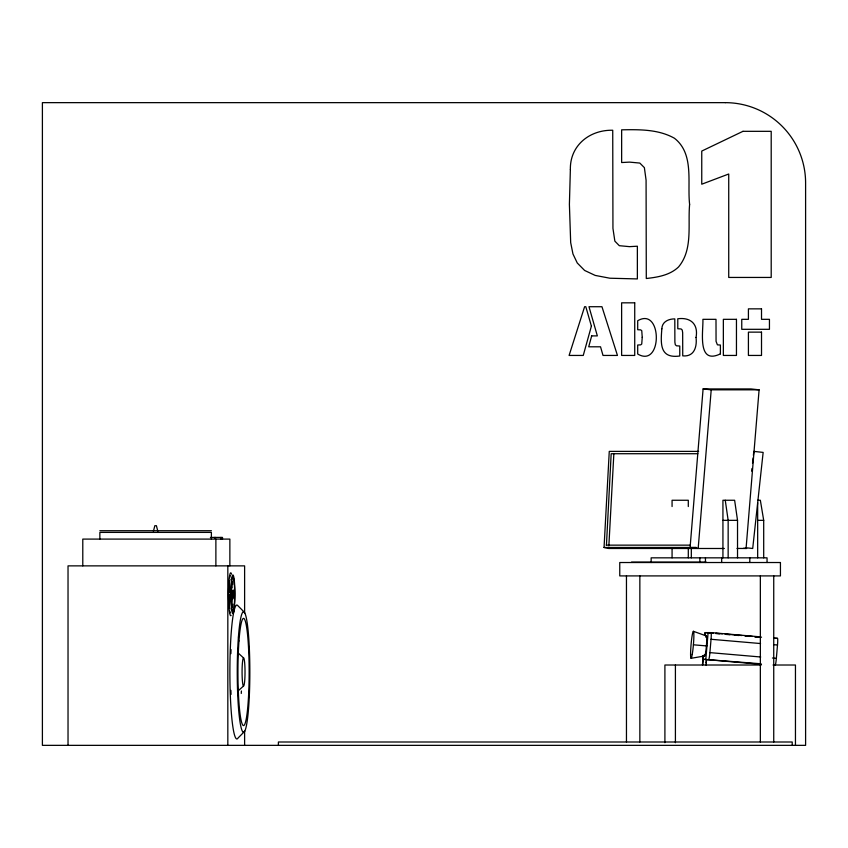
<?xml version="1.0" encoding="UTF-8"?>
<svg xmlns="http://www.w3.org/2000/svg" width="848" height="848" viewBox="0 0 848 848"><rect width="100%" height="100%" fill="white"/><g stroke="black" fill="none" stroke-linecap="round" stroke-linejoin="round"><path stroke-width="1.27" d="M724.362 548.486L608.716 548.486L604.052 547.469L609.267 451.39L698.635 451.39M606.437 545.19L611.175 453.722L697.83 453.722M608.853 545.858L613.857 453.722M759.098 389.826L711.207 389.826L698.18 548.444L690.081 547.564L703.098 388.935L750.989 388.935L759.098 389.826L746.07 548.444L743.749 548.2M702.441 664.853L703.225 655.652M704.985 635.035L705.197 632.608L711.027 632.608L760.539 636.869M702.738 664.853L703.215 659.288L760.868 663.772M705.833 659.288L708.112 632.608L713.327 633.064M705.96 662.913L706.532 659.574L706.055 665.139M708.758 659.288A6.699 0.583 -85.1 0 0 709.903 652.621L711.048 639.286A6.699 0.583 -85.1 0 0 711.027 632.608M775.199 665.012A6.699 0.583 -85.1 0 0 776.355 658.345L777.499 644.999A6.699 0.583 -85.1 0 0 777.478 638.332L773.577 637.993M751.678 471.138L751.964 468.499M752.536 463.241L753.109 457.973M753.395 455.344L753.83 451.39L763.147 452.408L752.706 548.486L745.721 547.723M153.403 531.283L154.845 525.696L156.403 525.696L157.845 531.283M244.595 731.421L238.044 738.025A66.95 6.996 90 0 1 229.893 674.425A66.95 6.996 90 0 1 237.546 605.355L244.139 612.023M237.769 691.215L243.493 686.053M691.078 658.313L704.667 655.96M757.667 500.256L760.349 500.256L763.698 520.343L763.698 557.836M722.931 520.343L737.527 520.343L737.527 557.836M757.667 520.343L763.698 520.343M99.863 530.721L211.385 530.721M210.421 537.42L222.505 537.42L222.505 539.095M606.214 545.147L690.24 545.147M604.052 547.469L696.049 547.469M690.081 547.564L696.547 547.564M737.007 548.444L746.696 548.486M631.474 562.107L706.161 562.107M774.563 638.332L777.478 638.332M706.978 645.953L693.41 644.809M761.207 665.012L664.906 665.012L664.906 742.71M773.037 665.012L795.456 665.012L795.456 745.35M715.935 633.286L722.443 633.848M725.051 634.071L741.989 635.523M744.597 635.746L752.409 636.424M755.017 636.647L761.536 637.208M710.412 633.064L705.197 632.608A6.699 0.583 -85.1 0 0 704.508 635.216M715.617 633.509L719.528 633.848M726.047 634.41L729.948 634.739M735.163 635.194L739.074 635.523M745.583 636.085L749.494 636.424M754.709 636.869L759.925 637.325M711.048 639.286L760.561 643.547M773.588 644.66L777.499 644.999M709.903 652.621L760.72 656.999M772.443 658.006L776.355 658.345M761.472 664.334L702.918 659.288A6.699 0.583 -85.1 0 1 702.695 655.96M703.098 388.935L711.207 389.826M693.378 631.304L706.373 635.947M237.896 652.79L243.588 657.953A14.056 1.473 -90 0 1 244.796 679.407A14.056 1.473 -90 0 1 242.252 678.654A14.056 1.473 -90 0 1 243.588 657.953M737.527 520.343L734.622 500.256L722.931 500.256L722.931 557.836M725.252 500.256L728.156 520.343L728.156 557.836M792.212 745.35L792.212 742L278.388 742L278.388 745.35M773.736 575.909L773.736 742M767.048 562.521L767.048 557.836L651.147 557.836L651.147 562.521M760.349 575.909L760.349 742M757.667 502.769L757.667 557.836M749.802 557.836L749.802 562.521M721.68 557.836L721.68 562.521M705.451 557.836L705.451 562.521M699.854 557.836L699.854 562.521M691.321 548.783L691.321 557.836M688.3 506.542L688.3 500.256L672.072 500.256L672.072 506.542M688.3 548.783L688.3 557.836M675.411 665.012L675.411 742.71M672.072 548.783L672.072 557.836M639.848 575.909L639.848 742M626.46 575.909L626.46 742M244.616 613.38L244.616 565.87L68.031 565.87L68.031 745.35M244.616 730.828L244.616 745.35M229.861 565.87L229.861 539.095L82.786 539.095L82.786 565.87M227.826 565.87L227.826 745.35M220.936 537.42L220.936 539.095M215.88 539.095L215.88 565.87M215.085 537.42L215.085 538.257M214.926 537.42L214.926 538.257M211.385 539.095L211.385 532.396L99.863 532.396L99.863 539.095M230.9 579.237A15.084 1.579 -90 0 1 231.663 581.972M231.97 584.643A15.084 1.579 -90 0 1 232.193 587.982M232.235 599.515A15.084 1.579 -90 0 1 232.034 603.002M231.758 605.885A15.084 1.579 -90 0 1 231.016 609.129M229.32 600.532A15.084 1.579 -90 0 1 229.204 596.769M229.183 592.826A15.084 1.579 -90 0 1 229.395 586.615M231.122 615.383A21.423 2.237 -90 0 1 228.525 592.233A21.423 2.237 -90 0 1 231.536 574.181M230.232 612.881A19.281 2.014 -90 0 1 229.744 610.952M229.331 607.889A19.281 2.014 -90 0 1 228.737 594.257M228.759 591.745A19.281 2.014 -90 0 1 229.331 580.626M229.744 577.562A19.281 2.014 -90 0 1 230.232 575.633M232.479 581.537A19.281 2.014 -90 0 1 232.712 584.611M232.712 603.893A19.281 2.014 -90 0 1 232.479 606.977M229.373 605.991A19.281 2.014 -90 0 1 228.949 594.257M228.971 591.745A19.281 2.014 -90 0 1 229.373 582.523M241.394 690.982A47.128 4.929 90 0 1 241.267 693.463M231.038 694.395A60.25 6.296 -90 0 1 230.889 690.336M230.889 653.67A60.25 6.296 -90 0 1 231.038 649.61M705.822 637.283A10.038 0.869 -85.1 0 1 706.395 645.953A10.038 0.869 -85.1 0 1 704.338 654.614M642.233 337.377L641.735 344.034L640.706 344.85L637.696 345.03L637.696 354.019C662.627 368.7 662.415 306.223 637.696 320.745L637.696 329.734L640.675 329.872L641.766 330.731L642.233 337.377M232.437 592.964C232.935 611.196 234.027 580.498 232.437 592.964M570.365 169.547L569.4 204.379L570.683 242.613L572.962 253.976L577.265 262.997L584.622 270.459L595.211 275.42L609.892 278.218L637.367 278.928L637.367 246.217L629.513 246.651L619.316 245.687L614.853 241.129L612.945 228.377L612.733 130.253C589.583 129.723 569.845 145.506 570.365 169.547M689.615 204.379C687.717 225.091 693.081 249.651 678.495 267.014C669.835 275.25 657.709 277.232 646.293 278.504L646.081 180.168L644.374 167.639L639.816 163.07L629.513 162.116L621.648 162.54L621.648 129.829C639.477 129.49 658.483 129.256 674.436 138.245C694.438 153.859 687.124 182.627 689.615 204.379M696.049 337.451C697.13 346.864 694.247 356.997 682.735 355.863L682.661 332.639L682.237 330.052L681.103 328.96L677.785 328.748L677.785 318.763C690.601 317.078 698.498 324.116 696.049 337.451M661.853 328.812C660.603 343.822 659.67 358.799 679.767 356.001L679.767 346.016L676.503 345.804L675.305 344.744L674.881 342.2L674.807 318.901C668.595 318.848 662.002 321.731 661.853 328.812M591.681 335.893L588.713 346.8L600.532 346.8L603.013 355.439L617.45 355.439L601.953 306.722L588.989 306.722L597.342 335.893L591.681 335.893M591.395 326.12L583.254 355.439L569.103 355.439L584.601 306.722L585.809 306.722L591.395 326.12M720.387 353.881C696.78 365.329 703.448 330.847 702.897 319.325L715.998 319.325L716.062 341.341L717.408 344.85L720.387 345.03L720.387 353.881M742.965 131.323L701.752 151.071L701.752 184.207L728.729 174.01L728.729 277.444L771.203 277.444L771.203 131.323L742.965 131.323M725.263 102.65L42.4 102.65L42.4 745.35L805.6 745.35L805.6 182.988A80.337 80.337 0 0 0 725.263 102.65M634.728 302.831L621.626 302.831L621.626 355.439L634.728 355.439L634.728 302.831M761.515 308.852L748.413 308.852L748.413 319.325L741.756 319.325L741.756 329.31L769.443 329.31L769.443 319.325L761.515 319.325L761.515 308.852M736.456 319.325L723.355 319.325L723.355 355.439L736.456 355.439L736.456 319.325M761.515 332.14L748.413 332.14L748.413 355.439L761.515 355.439L761.515 332.14M780.436 562.521L619.761 562.521L619.761 575.909L780.436 575.909L780.436 562.521M234.345 604.189A17.14 1.791 -90 0 0 233.052 577.191A17.14 1.791 -90 0 0 231.26 601.38A17.14 1.791 -90 0 0 234.345 604.189M234.525 605.43A19.281 2.014 -90 0 0 233.073 575.061A19.281 2.014 -90 0 0 231.048 602.271A19.281 2.014 -90 0 0 234.525 605.43M238.977 640.961A53.562 5.597 90 0 0 243.016 725.326A53.562 5.597 90 0 0 248.634 649.727A53.562 5.597 90 0 0 238.977 640.961M238.415 637.081A60.25 6.296 90 0 0 242.952 731.983A60.25 6.296 90 0 0 249.27 646.95A60.25 6.296 90 0 0 238.415 637.081M692.244 654.359A13.557 1.177 -85.1 0 0 693.643 631.76A13.557 1.177 -85.1 0 0 690.791 648.307A13.557 1.177 -85.1 0 0 692.244 654.359"/></g></svg>
